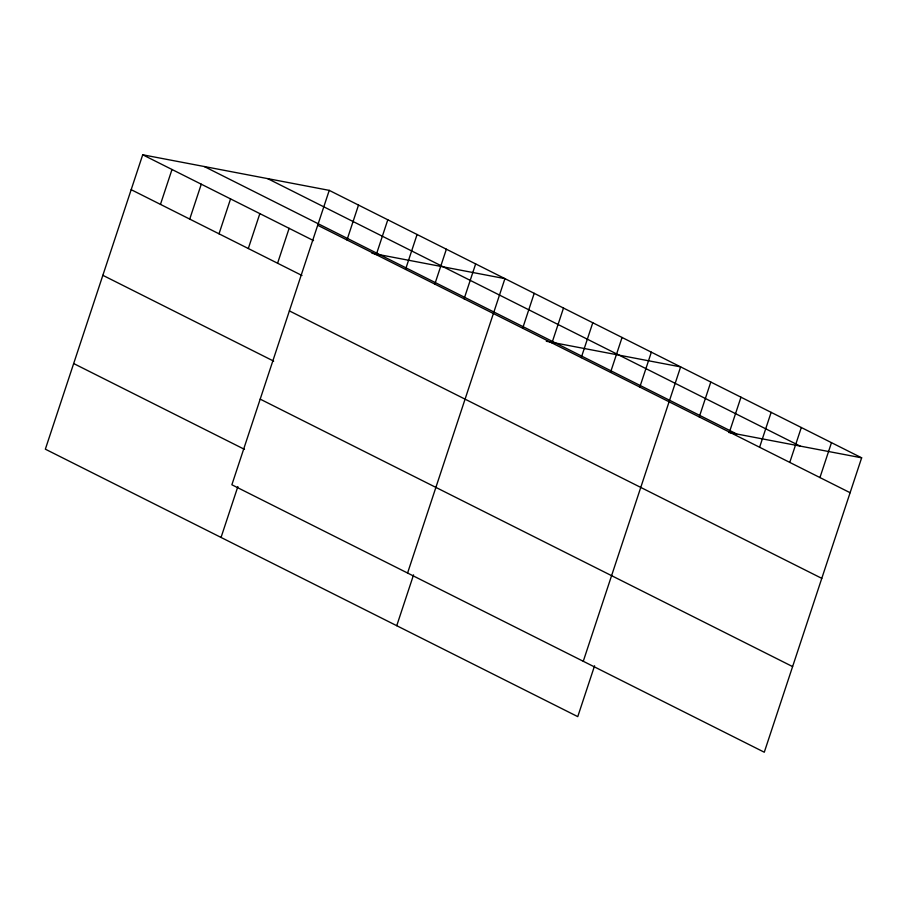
<?xml version="1.0" encoding="UTF-8"?>
<svg xmlns="http://www.w3.org/2000/svg" width="907" height="907" viewBox="0 0 907 907"><rect width="100%" height="100%" fill="white"/><g stroke="black" fill="none" stroke-linecap="round" stroke-linejoin="round"><path stroke-width="1.36" d="M329.241 190.368L231.875 484.769L764.284 752.22L861.65 457.82L329.241 190.368L142.716 154.78L45.35 449.18L577.759 716.632L594.584 665.783M160.46 204.392L172.001 169.484M189.733 219.097L201.275 184.2M219.018 233.813L230.559 198.905M248.303 248.518L259.844 213.621M277.587 263.223L289.129 228.326M221.047 537.443L237.861 486.594M346.973 239.981L358.514 205.084M376.258 254.686L387.799 219.789M405.542 269.402L417.084 234.494M434.827 284.106L446.369 249.21M464.112 298.822L475.653 263.914M407.572 573.031L504.927 278.63L371.938 253.257M396.744 625.694L413.558 574.857M522.67 328.232L534.212 293.335M551.955 342.948L563.496 308.051M581.24 357.653L592.781 322.756M610.524 372.369L622.066 337.472M639.809 387.074L651.351 352.177M583.269 661.282L680.624 366.893L546.297 341.259M699.263 416.937L710.805 382.04M729.432 432.095L740.974 397.198M759.601 447.253L771.143 412.356M789.77 462.411L801.312 427.514M819.939 477.57L831.481 442.661M728.65 432.446L861.65 457.82M267.678 178.622L800.099 446.074M204.268 166.525L736.677 433.977M317.699 225.265L850.108 492.716M142.716 154.78L313.527 240.593M131.175 189.676L301.986 275.49M289.378 310.897L821.787 578.36M102.854 275.309L273.665 361.122M260.196 399.137L792.605 666.588M73.671 363.548L244.482 449.35"/></g></svg>
